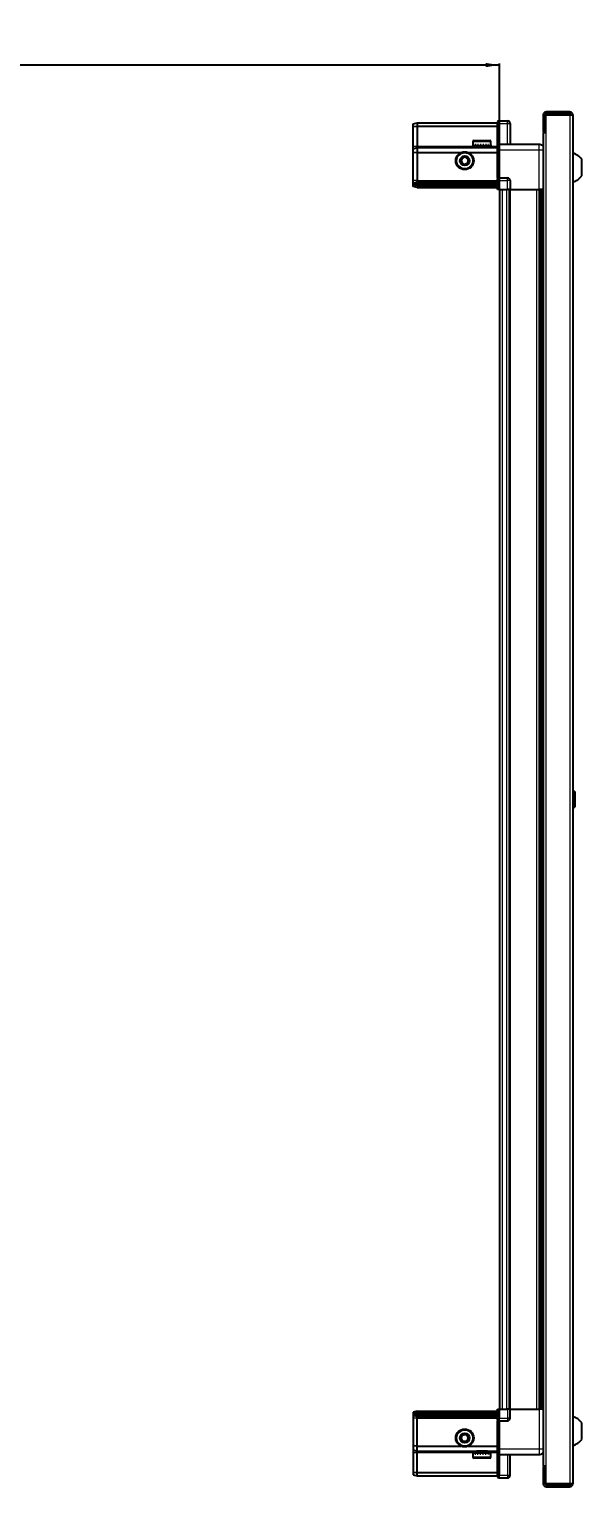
# Model space of a CAD drawing. Header units: millimetres. Extents: x 877 to 3538, y -534 to 1822.
# Drawn here: x 2321 to 2722, y 649 to 1708 of the extents above; entities that cross this region are included whole.
import ezdxf

# ---------------------------------------------------------------- set-up
doc = ezdxf.new("R2010")
doc.units = ezdxf.units.MM
doc.layers.add('FORMAT', color=7, linetype='Continuous')
doc.styles.add('SLDTEXTSTYLE0', font='TXT', dxfattribs={"width": 0.75})
doc.dimstyles.new('SLDDIMSTYLE0', dxfattribs={"dimtxt": 20, "dimasz": 10, "dimexe": 0, "dimexo": 0.0625, "dimgap": 5, "dimtad": 2, "dimdec": 1, "dimrnd": 1e-09, "dimzin": 12, "dimdsep": 46, "dimtxsty": 'SLDTEXTSTYLE0', "dimsah": 1, "dimcen": 0.09, "dimadec": 0, "dimazin": 3, "dimtfac": 1, "dimtofl": 0, "dimtmove": 0, "dimatfit": 3, "dimfxl": 0, "dimfrac": 2, "dimtolj": 1, "dimtzin": 12, "dimarcsym": 0})

# ---------------------------------------------------------------- blocks, each defined once
blk = doc.blocks.new('_D_5')
at = {"layer": 'FORMAT'}
for p, q in [((1762.2, 1591.2), (1762.2, 1682.7)), ((1762.2, 1681.7), (2662.2, 1681.7)), ((2662.2, 1591.2), (2662.2, 1682.7))]:
    blk.add_line(p, q, dxfattribs=at)
for points in [[(1762.2, 1681.7), (1772.2, 1680.1), (1772.2, 1683.2)], [(2662.2, 1681.7), (2652.2, 1683.2), (2652.2, 1680.1)]]:
    blk.add_solid(points, dxfattribs=at)
at = {"layer": 'FORMAT', "insert": (2190, 1707.4), "char_height": 20, "attachment_point": 1, "style": 'SLDTEXTSTYLE0'}
blk.add_mtext('900', dxfattribs=at)

msp = doc.modelspace()

# ---------------------------------------------------------------- linework, layer by layer
at = {"color": 7, "linetype": 'Continuous', "lineweight": 25}
for p, q in [((2694.05, 1645.56), (2694.05, 1633.16)), ((2695.55, 1645.56), (2695.55, 1633.16)), ((2696.05, 1632.66), (2696.05, 1645.56)), ((2696.05, 1645.56), (2713.45, 1645.56)), ((2713.45, 1647.66), (2696.15, 1647.66)), ((2713.45, 1646.16), (2696.15, 1646.16)), ((2713.45, 1646.16), (2713.45, 1647.66)), ((2713.45, 1645.56), (2715.55, 1645.56)), ((2715.55, 1645.56), (2715.55, 650.76)), ((2599.55, 1638.85), (2602.55, 1639.66)), ((2599.55, 1637), (2599.55, 1638.85)), ((2599.55, 1637), (2602.55, 1637.16)), ((2599.55, 1622.66), (2599.55, 1637)), ((2602.55, 1639.66), (2602.55, 1637.16)), ((2602.55, 1639.66), (2660.85, 1639.66)), ((2602.55, 1637.16), (2602.55, 1622.66)), ((2602.55, 1637.16), (2660.85, 1637.16)), ((2661.71, 1641.16), (2660.85, 1640.66)), ((2661.71, 1641.16), (2660.85, 1640.66)), ((2660.85, 1640.66), (2660.85, 1639.16)), ((2660.85, 1624.36), (2660.85, 1639.16)), ((2662.05, 1641.16), (2661.71, 1641.16)), ((2662.05, 1641.16), (2661.71, 1641.16)), ((2662.05, 1639.16), (2662.05, 1641.16)), ((2662.05, 1641.16), (2662.05, 1641.16)), ((2662.05, 1641.16), (2668.05, 1641.16)), ((2662.05, 1639.16), (2662.05, 1624.36)), ((2670.05, 1639.16), (2670.05, 1624.16)), ((2693.95, 1632.66), (2693.95, 663.66)), ((2693.95, 1632.66), (2696.05, 1632.66)), ((2694.05, 1633.16), (2695.55, 1633.16)), ((2599.55, 1620.85), (2599.55, 1622.66)), ((2599.55, 1620.85), (2602.55, 1621.66)), ((2599.55, 1617.83), (2599.55, 1620.85)), ((2602.55, 1622.66), (2602.55, 1621.66)), ((2602.55, 1621.66), (2602.55, 1618.16)), ((2602.55, 1621.66), (2660.85, 1621.66)), ((2643.05, 1626.06), (2643.05, 1623.16)), ((2643.05, 1623.16), (2643.09, 1623.16)), ((2643.21, 1623.66), (2643.09, 1623.66)), ((2643.09, 1623.66), (2643.09, 1623.16)), ((2643.09, 1623.16), (2643.21, 1623.16)), ((2643.21, 1623.66), (2643.21, 1623.16)), ((2643.21, 1623.16), (2643.62, 1623.16)), ((2643.96, 1623.66), (2643.62, 1623.66)), ((2643.62, 1623.66), (2643.62, 1623.16)), ((2643.62, 1623.16), (2643.96, 1623.16)), ((2643.85, 1626.86), (2655.25, 1626.86)), ((2643.96, 1623.66), (2643.96, 1623.16)), ((2643.96, 1623.16), (2644.73, 1623.16)), ((2645.25, 1623.66), (2644.73, 1623.66)), ((2644.73, 1623.66), (2644.73, 1623.16)), ((2644.73, 1623.16), (2645.25, 1623.16)), ((2645.15, 1623.16), (2645.15, 1623.06)), ((2645.15, 1623.06), (2653.95, 1623.06)), ((2645.25, 1623.66), (2645.25, 1623.16)), ((2645.25, 1623.16), (2646.31, 1623.16)), ((2645.55, 1622.66), (2646.24, 1622.18)), ((2645.55, 1622.66), (2653.55, 1622.66)), ((2646.24, 1622.18), (2645.55, 1621.69)), ((2645.55, 1621.69), (2645.55, 1621.66)), ((2645.55, 1621.69), (2653.55, 1621.69)), ((2646.24, 1622.18), (2652.86, 1622.18)), ((2646.97, 1623.66), (2646.31, 1623.66)), ((2646.31, 1623.66), (2646.31, 1623.16)), ((2646.31, 1623.16), (2646.97, 1623.16)), ((2646.97, 1623.66), (2646.97, 1623.16)), ((2646.97, 1623.16), (2648.21, 1623.16)), ((2648.94, 1623.66), (2648.21, 1623.66)), ((2648.21, 1623.66), (2648.21, 1623.16)), ((2648.21, 1623.16), (2648.64, 1623.16)), ((2648.64, 1623.66), (2648.64, 1623.16)), ((2648.94, 1623.66), (2648.94, 1623.16)), ((2648.94, 1623.16), (2650.24, 1623.16)), ((2650.97, 1623.66), (2650.24, 1623.66)), ((2650.24, 1623.66), (2650.24, 1623.16)), ((2650.51, 1623.66), (2650.51, 1623.16)), ((2650.51, 1623.16), (2650.97, 1623.16)), ((2650.97, 1623.66), (2650.97, 1623.16)), ((2650.97, 1623.16), (2652.2, 1623.16)), ((2652.86, 1623.66), (2652.2, 1623.66)), ((2652.2, 1623.66), (2652.2, 1623.16)), ((2652.2, 1623.16), (2652.86, 1623.16)), ((2652.86, 1623.66), (2652.86, 1623.16)), ((2652.86, 1623.16), (2653.91, 1623.16)), ((2652.86, 1622.18), (2653.55, 1622.66)), ((2653.55, 1621.69), (2652.86, 1622.18)), ((2653.55, 1621.66), (2653.55, 1621.69)), ((2654.43, 1623.66), (2653.91, 1623.66)), ((2653.91, 1623.66), (2653.91, 1623.16)), ((2653.91, 1623.16), (2654.43, 1623.16)), ((2653.95, 1623.06), (2653.95, 1623.16)), ((2654.43, 1623.66), (2654.43, 1623.16)), ((2654.43, 1623.16), (2655.18, 1623.16)), ((2655.52, 1623.66), (2655.18, 1623.66)), ((2655.18, 1623.66), (2655.18, 1623.16)), ((2655.18, 1623.16), (2655.52, 1623.16)), ((2655.52, 1623.66), (2655.52, 1623.16)), ((2655.52, 1623.16), (2655.91, 1623.16)), ((2656.02, 1623.66), (2655.91, 1623.66)), ((2655.91, 1623.66), (2655.91, 1623.16)), ((2655.91, 1623.16), (2656.02, 1623.16)), ((2656.02, 1623.66), (2656.02, 1623.16)), ((2656.02, 1623.16), (2656.05, 1623.16)), ((2656.05, 1623.16), (2656.05, 1626.06)), ((2660.85, 1624.16), (2660.85, 1624.36)), ((2662.05, 1624.16), (2660.85, 1624.16)), ((2660.85, 1620.16), (2660.85, 1624.16)), ((2662.05, 1624.36), (2662.05, 1624.16)), ((2662.05, 1624.16), (2662.05, 1620.16)), ((2662.05, 1624.16), (2691.05, 1624.16)), ((2602.55, 1618.16), (2599.55, 1617.83)), ((2599.55, 1597.66), (2599.55, 1617.83)), ((2602.55, 1618.16), (2602.55, 1597.66)), ((2602.55, 1618.16), (2634.55, 1618.16)), ((2639.55, 1618.16), (2660.85, 1618.16)), ((2660.85, 1599.86), (2660.85, 1620.16)), ((2662.05, 1620.16), (2662.05, 1599.86)), ((2722.15, 1601.16), (2722.15, 1613.16)), ((2660.85, 1599.66), (2660.85, 1599.86)), ((2662.05, 1599.66), (2660.85, 1599.66)), ((2660.85, 1599.66), (2660.85, 1598.98)), ((2662.05, 1599.86), (2662.05, 1599.66)), ((2662.05, 1597.66), (2662.05, 1599.66)), ((2662.05, 1597.66), (2662.05, 1599.66)), ((2662.05, 1599.66), (2668.05, 1599.66)), ((2599.55, 1595.85), (2599.55, 1597.66)), ((2602.55, 1596.66), (2599.55, 1595.85)), ((2599.55, 1595.11), (2599.55, 1595.85)), ((2602.55, 1595.66), (2599.55, 1595.11)), ((2599.55, 1594.61), (2599.55, 1595.11)), ((2602.55, 1594.16), (2599.55, 1594.61)), ((2599.55, 1593.46), (2599.55, 1594.61)), ((2602.55, 1592.66), (2599.55, 1593.46)), ((2602.55, 1597.66), (2602.55, 1596.66)), ((2602.55, 1596.66), (2602.55, 1595.66)), ((2602.55, 1596.66), (2660.85, 1596.66)), ((2602.55, 1595.66), (2660.85, 1595.66)), ((2602.55, 1595.66), (2602.55, 1594.16)), ((2602.55, 1594.16), (2602.55, 1592.66)), ((2602.55, 1594.16), (2660.85, 1594.16)), ((2602.55, 1592.66), (2660.85, 1592.66)), ((2660.85, 1591.16), (2660.85, 1598.98)), ((2661.71, 1591.16), (2660.85, 1591.16)), ((2661.71, 1597.66), (2661.71, 1591.16)), ((2662.05, 1591.16), (2661.71, 1591.16)), ((2662.05, 1597.66), (2662.05, 1591.16)), ((2662.05, 1591.16), (2668.05, 1591.16)), ((2662.2, 1591.16), (2662.2, 705.16)), ((2670.05, 1591.16), (2668.05, 1591.16)), ((2669.4, 1591.16), (2669.4, 705.16)), ((2670.05, 1597.66), (2670.05, 1591.16)), ((2670.05, 1591.16), (2691.05, 1591.16)), ((2692.07, 705.16), (2692.07, 1591.16)), ((2692.11, 705.16), (2692.11, 1591.16)), ((2693.9, 1591.16), (2693.9, 705.16)), ((2716.53, 1153.94), (2715.55, 1152.96)), ((2717.05, 1153.94), (2716.53, 1153.94)), ((2716.53, 1153.94), (2716.53, 1142.37)), ((2717.05, 1153.94), (2717.05, 1142.37)), ((2715.55, 1143.36), (2716.53, 1142.37)), ((2716.53, 1142.37), (2717.05, 1142.37)), ((2602.55, 703.66), (2599.55, 702.85)), ((2599.55, 702.85), (2599.55, 701.7)), ((2602.55, 702.16), (2599.55, 701.7)), ((2599.55, 701.7), (2599.55, 701.2)), ((2602.55, 700.66), (2599.55, 701.2)), ((2599.55, 701.2), (2599.55, 700.46)), ((2602.55, 699.66), (2599.55, 700.46)), ((2599.55, 700.46), (2599.55, 698.66)), ((2602.55, 702.16), (2602.55, 703.66)), ((2602.55, 703.66), (2660.85, 703.66)), ((2602.55, 700.66), (2602.55, 702.16)), ((2602.55, 702.16), (2660.85, 702.16)), ((2602.55, 700.66), (2660.85, 700.66)), ((2602.55, 699.66), (2602.55, 700.66)), ((2602.55, 699.66), (2660.85, 699.66)), ((2602.55, 698.66), (2602.55, 699.66)), ((2660.85, 697.34), (2660.85, 705.16)), ((2660.85, 705.16), (2661.71, 705.16)), ((2661.71, 705.16), (2661.71, 705.16)), ((2661.71, 705.16), (2661.71, 698.66)), ((2662.05, 705.16), (2661.71, 705.16)), ((2662.05, 705.16), (2662.05, 698.66)), ((2662.05, 705.16), (2662.05, 705.16)), ((2662.05, 705.16), (2662.05, 698.66)), ((2662.05, 705.16), (2668.05, 705.16)), ((2670.05, 705.16), (2668.05, 705.16)), ((2670.05, 698.66), (2670.05, 705.16)), ((2670.05, 705.16), (2691.05, 705.16)), ((2599.55, 698.66), (2599.55, 678.49)), ((2602.55, 678.16), (2602.55, 698.66)), ((2660.85, 697.34), (2660.85, 696.66)), ((2662.05, 696.66), (2660.85, 696.66)), ((2660.85, 696.46), (2660.85, 696.66)), ((2660.85, 676.16), (2660.85, 696.46)), ((2662.05, 696.66), (2662.05, 698.66)), ((2662.05, 696.66), (2662.05, 696.46)), ((2662.05, 696.66), (2668.05, 696.66)), ((2662.05, 696.46), (2662.05, 676.16)), ((2722.15, 683.16), (2722.15, 695.16)), ((2602.55, 678.16), (2599.55, 678.49)), ((2599.55, 678.49), (2599.55, 675.46)), ((2602.55, 678.16), (2634.55, 678.16)), ((2602.55, 674.66), (2602.55, 678.16)), ((2639.55, 678.16), (2660.85, 678.16)), ((2599.55, 675.46), (2602.55, 674.66)), ((2599.55, 675.46), (2599.55, 673.66)), ((2599.55, 673.66), (2599.55, 659.31)), ((2602.55, 674.66), (2660.85, 674.66)), ((2602.55, 673.66), (2602.55, 674.66)), ((2602.55, 659.16), (2602.55, 673.66)), ((2643.05, 673.16), (2643.05, 670.26)), ((2643.07, 673.16), (2643.05, 673.16)), ((2643.07, 672.66), (2643.07, 673.16)), ((2643.16, 673.16), (2643.07, 673.16)), ((2643.07, 672.66), (2643.16, 672.66)), ((2643.16, 672.66), (2643.16, 673.16)), ((2643.54, 673.16), (2643.16, 673.16)), ((2643.54, 672.66), (2643.54, 673.16)), ((2643.86, 673.16), (2643.54, 673.16)), ((2643.54, 672.66), (2643.86, 672.66)), ((2655.25, 669.46), (2643.85, 669.46)), ((2643.86, 672.66), (2643.86, 673.16)), ((2644.59, 673.16), (2643.86, 673.16)), ((2644.59, 672.66), (2644.59, 673.16)), ((2645.1, 673.16), (2644.59, 673.16)), ((2644.59, 672.66), (2645.1, 672.66)), ((2645.1, 672.66), (2645.1, 673.16)), ((2646.14, 673.16), (2645.1, 673.16)), ((2645.15, 673.26), (2645.15, 673.16)), ((2653.95, 673.26), (2645.15, 673.26)), ((2645.55, 674.66), (2645.55, 674.63)), ((2645.55, 674.63), (2646.24, 674.14)), ((2653.55, 674.63), (2645.55, 674.63)), ((2646.24, 674.14), (2645.55, 673.66)), ((2653.55, 673.66), (2645.55, 673.66)), ((2646.14, 672.66), (2646.14, 673.16)), ((2646.79, 673.16), (2646.14, 673.16)), ((2646.14, 672.66), (2646.79, 672.66)), ((2652.86, 674.14), (2646.24, 674.14)), ((2646.79, 672.66), (2646.79, 673.16)), ((2648.01, 673.16), (2646.79, 673.16)), ((2648.01, 672.66), (2648.01, 673.16)), ((2648.51, 673.16), (2648.01, 673.16)), ((2648.01, 672.66), (2648.74, 672.66)), ((2648.51, 672.66), (2648.51, 673.16)), ((2648.74, 672.66), (2648.74, 673.16)), ((2650.04, 673.16), (2648.74, 673.16)), ((2650.04, 672.66), (2650.04, 673.16)), ((2650.04, 672.66), (2650.77, 672.66)), ((2650.38, 672.66), (2650.38, 673.16)), ((2650.77, 673.16), (2650.38, 673.16)), ((2650.77, 672.66), (2650.77, 673.16)), ((2652.02, 673.16), (2650.77, 673.16)), ((2652.02, 672.66), (2652.02, 673.16)), ((2652.69, 673.16), (2652.02, 673.16)), ((2652.02, 672.66), (2652.69, 672.66)), ((2652.69, 672.66), (2652.69, 673.16)), ((2653.76, 673.16), (2652.69, 673.16)), ((2652.86, 674.14), (2653.55, 674.63)), ((2653.55, 673.66), (2652.86, 674.14)), ((2653.55, 674.63), (2653.55, 674.66)), ((2653.76, 672.66), (2653.76, 673.16)), ((2654.29, 673.16), (2653.76, 673.16)), ((2653.76, 672.66), (2654.29, 672.66)), ((2653.95, 673.16), (2653.95, 673.26)), ((2654.29, 672.66), (2654.29, 673.16)), ((2655.08, 673.16), (2654.29, 673.16)), ((2655.08, 672.66), (2655.08, 673.16)), ((2655.43, 673.16), (2655.08, 673.16)), ((2655.08, 672.66), (2655.43, 672.66)), ((2655.43, 672.66), (2655.43, 673.16)), ((2655.86, 673.16), (2655.43, 673.16)), ((2655.86, 672.66), (2655.86, 673.16)), ((2656, 673.16), (2655.86, 673.16)), ((2655.86, 672.66), (2656, 672.66)), ((2656, 672.66), (2656, 673.16)), ((2656.05, 673.16), (2656, 673.16)), ((2656.05, 670.26), (2656.05, 673.16)), ((2660.85, 672.16), (2660.85, 676.16)), ((2662.05, 672.16), (2660.85, 672.16)), ((2660.85, 671.96), (2660.85, 672.16)), ((2660.85, 657.16), (2660.85, 671.96)), ((2662.05, 676.16), (2662.05, 672.16)), ((2662.05, 672.16), (2662.05, 671.96)), ((2662.05, 672.16), (2691.05, 672.16)), ((2662.05, 671.96), (2662.05, 657.16)), ((2662.05, 671.96), (2662.05, 657.16)), ((2670.05, 657.16), (2670.05, 672.16)), ((2599.55, 659.31), (2602.55, 659.16)), ((2599.55, 659.31), (2599.55, 657.46)), ((2599.55, 657.46), (2602.55, 656.66)), ((2602.55, 659.16), (2660.85, 659.16)), ((2602.55, 656.66), (2602.55, 659.16)), ((2602.55, 656.66), (2660.85, 656.66)), ((2660.85, 657.16), (2660.85, 655.66)), ((2662.05, 655.16), (2662.05, 657.16)), ((2696.05, 663.66), (2693.95, 663.66)), ((2694.05, 663.16), (2694.05, 650.76)), ((2694.05, 663.16), (2695.55, 663.16)), ((2695.55, 663.16), (2695.55, 650.76)), ((2696.05, 650.76), (2696.05, 663.66)), ((2660.85, 655.66), (2661.71, 655.16)), ((2662.05, 655.16), (2661.71, 655.16)), ((2662.05, 655.16), (2668.05, 655.16)), ((2713.45, 650.76), (2696.05, 650.76)), ((2696.15, 650.16), (2713.45, 650.16)), ((2696.15, 648.66), (2713.45, 648.66)), ((2715.55, 650.76), (2713.45, 650.76)), ((2713.45, 650.16), (2713.45, 648.66))]:
    msp.add_line(p, q, dxfattribs=at)
at = {"color": 8, "linetype": 'Continuous', "lineweight": 18}
for p, q in [((2695.55, 1645.56), (2694.05, 1645.56)), ((2696.15, 1646.16), (2696.15, 1647.66)), ((2713.45, 1645.56), (2713.45, 650.76)), ((2662.05, 1639.16), (2660.85, 1639.16)), ((2662.05, 1639.16), (2668.05, 1639.16)), ((2668.05, 1639.16), (2668.05, 1641.16)), ((2668.05, 1639.16), (2670.05, 1639.16)), ((2668.05, 1624.16), (2668.05, 1639.16)), ((2696.05, 1632.66), (2696.05, 663.66)), ((2599.55, 1622.66), (2602.55, 1622.66)), ((2602.55, 1622.66), (2645.55, 1622.66)), ((2643.05, 1626.06), (2656.05, 1626.06)), ((2653.55, 1622.66), (2660.85, 1622.66)), ((2660.85, 1624.36), (2662.05, 1624.36)), ((2662.05, 1620.16), (2660.85, 1620.16)), ((2662.05, 1620.16), (2691.05, 1620.16)), ((2691.05, 1591.16), (2691.05, 1620.16)), ((2660.85, 1599.86), (2662.05, 1599.86)), ((2668.05, 1597.66), (2668.05, 1599.66)), ((2602.55, 1597.66), (2599.55, 1597.66)), ((2602.55, 1597.66), (2660.85, 1597.66)), ((2662.05, 1597.66), (2661.71, 1597.66)), ((2662.05, 1597.66), (2668.05, 1597.66)), ((2664.2, 1591.16), (2664.2, 705.16)), ((2667.4, 1591.16), (2667.4, 705.16)), ((2668.05, 1591.16), (2668.05, 1597.66)), ((2670.05, 1597.66), (2668.05, 1597.66)), ((2670.05, 1591.16), (2670.05, 705.16)), ((2689.45, 705.16), (2689.45, 1591.16)), ((2690.86, 1591.16), (2690.86, 705.16)), ((2693.31, 705.16), (2693.31, 1591.16)), ((2662.05, 705.16), (2661.71, 705.16)), ((2668.05, 705.16), (2668.05, 698.66)), ((2691.05, 705.16), (2691.05, 676.16)), ((2602.55, 698.66), (2599.55, 698.66)), ((2602.55, 698.66), (2660.85, 698.66)), ((2662.05, 696.46), (2660.85, 696.46)), ((2662.05, 698.66), (2661.71, 698.66)), ((2662.05, 698.66), (2668.05, 698.66)), ((2670.05, 698.66), (2668.05, 698.66)), ((2668.05, 698.66), (2668.05, 696.66)), ((2599.55, 673.66), (2602.55, 673.66)), ((2602.55, 673.66), (2645.55, 673.66)), ((2656.05, 670.26), (2643.05, 670.26)), ((2653.55, 673.66), (2660.85, 673.66)), ((2662.05, 676.16), (2660.85, 676.16)), ((2662.05, 671.96), (2660.85, 671.96)), ((2662.05, 676.16), (2691.05, 676.16)), ((2668.05, 672.16), (2668.05, 657.16)), ((2662.05, 657.16), (2660.85, 657.16)), ((2662.05, 657.16), (2668.05, 657.16)), ((2668.05, 657.16), (2670.05, 657.16)), ((2668.05, 657.16), (2668.05, 655.16)), ((2695.55, 650.76), (2694.05, 650.76)), ((2696.15, 650.16), (2696.15, 648.66))]:
    msp.add_line(p, q, dxfattribs=at)
at = {"color": 7, "linetype": 'Continuous', "lineweight": 25}
for centre, radius in [((2637.05, 1612.16), 6.5), ((2637.05, 1612.16), 3.46), ((2637.05, 684.16), 6.5), ((2637.05, 684.16), 3.46)]:
    msp.add_circle(centre, radius, dxfattribs=at)
at = {"color": 8, "linetype": 'Continuous', "lineweight": 18}
for centre in [(2637.05, 1612.16), (2637.05, 684.16)]:
    msp.add_circle(centre, 5.7, dxfattribs=at)
at = {"color": 7, "linetype": 'Continuous', "lineweight": 25}
for centre, radius, start, end in [((2696.15, 1645.56), 2.1, 90, 180), ((2696.15, 1645.56), 0.6, 90, 180), ((2713.45, 1645.56), 2.1, 360, 90), ((2713.45, 1645.56), 0.6, 360, 90), ((2668.05, 1639.16), 2, 360, 90), ((2643.85, 1626.06), 0.8, 90, 180), ((2645.15, 1622.66), 0.4, 0, 90), ((2653.95, 1622.66), 0.4, 90, 180), ((2655.25, 1626.06), 0.8, 0, 90), ((2637.05, 1612.16), 2.5, 120.74103, 180.74103), ((2637.05, 1612.16), 2.5, 180.74103, 240.74103), ((2637.05, 1612.16), 2.5, 60.74103, 120.74103), ((2637.05, 1612.16), 2.5, 240.74103, 300.74103), ((2637.05, 1612.16), 2.5, 0.74103, 60.74103), ((2637.05, 1612.16), 2.5, 300.74103, 0.74103), ((2712.52, 1606.13), 11.91, 36.1266, 75.29965), ((2668.05, 1597.66), 2, 0, 90), ((2712.52, 1608.18), 11.91, 284.70035, 323.8734), ((2712.52, 688.13), 11.91, 36.1266, 75.29965), ((2668.05, 698.66), 2, 270, 0), ((2637.05, 684.16), 2.5, 155.91157, 215.91157), ((2637.05, 684.16), 2.5, 95.91157, 155.91157), ((2637.05, 684.16), 2.5, 215.91157, 275.91157), ((2637.05, 684.16), 2.5, 35.91157, 95.91157), ((2637.05, 684.16), 2.5, 275.91157, 335.91157), ((2637.05, 684.16), 2.5, 335.91157, 35.91157), ((2712.52, 690.18), 11.91, 284.70035, 323.8734), ((2643.85, 670.26), 0.8, 180, 270), ((2645.15, 673.66), 0.4, 270, 0), ((2653.95, 673.66), 0.4, 180, 270), ((2655.25, 670.26), 0.8, 270, 0), ((2668.05, 657.16), 2, 270, 0), ((2696.15, 650.76), 2.1, 180, 270), ((2696.15, 650.76), 0.6, 180, 270), ((2713.45, 650.76), 2.1, 270, 0), ((2713.45, 650.76), 0.6, 270, 0)]:
    msp.add_arc(centre, radius, start, end, dxfattribs=at)
for centre, start_param, end_param in [((2658.25, 1597.66), 0, 0.7227342), ((2658.25, 698.66), 5.5604511, 6.2831853)]:
    msp.add_ellipse(centre, major_axis=(3.46, 0), ratio=0.5773503, start_param=start_param, end_param=end_param, dxfattribs=at)
for points, knots in [([(2691.05, 1624.16), (2691.49, 1624.11), (2692.17, 1624.04), (2692.98, 1623.6), (2693.53, 1623.17), (2693.81, 1622.79), (2693.95, 1622.61)], [0, 0, 0, 0, 0.3842982, 0.5911726, 0.8024372, 1, 1, 1, 1]), ([(2634.53, 1613.57), (2634.97, 1613.83), (2635.8, 1614.33), (2636.63, 1614.82), (2637.01, 1615.05)], [0, 0, 0, 0, 0.5346859, 1, 1, 1, 1]), ([(2634.57, 1610.68), (2634.57, 1610.81), (2634.56, 1611.41), (2634.54, 1612.4), (2634.53, 1613.22), (2634.53, 1613.57)], [0, 0, 0, 0, 0.1331247, 0.6370994, 1, 1, 1, 1]), ([(2637.09, 1609.27), (2636.64, 1609.52), (2635.79, 1610), (2634.96, 1610.46), (2634.57, 1610.68)], [0, 0, 0, 0, 0.5346859, 1, 1, 1, 1]), ([(2637.01, 1615.05), (2637.46, 1614.79), (2638.3, 1614.32), (2639.14, 1613.85), (2639.53, 1613.63)], [0, 0, 0, 0, 0.5346859, 1, 1, 1, 1]), ([(2639.57, 1610.75), (2639.12, 1610.48), (2638.29, 1609.99), (2637.47, 1609.5), (2637.09, 1609.27)], [0, 0, 0, 0, 0.5346859, 1, 1, 1, 1]), ([(2639.53, 1613.63), (2639.53, 1613.29), (2639.54, 1612.47), (2639.56, 1611.47), (2639.57, 1610.87), (2639.57, 1610.75)], [0, 0, 0, 0, 0.3629006, 0.8668753, 1, 1, 1, 1]), ([(2693.9, 1591.16), (2693.86, 1591.16), (2693.64, 1591.16), (2692.92, 1591.16), (2691.96, 1591.16), (2691.31, 1591.16), (2691.05, 1591.16)], [0, 0, 0, 0, 0.0717073, 0.4209791, 0.7702508, 1, 1, 1, 1]), ([(2693.9, 705.16), (2693.86, 705.16), (2693.64, 705.16), (2692.92, 705.16), (2691.96, 705.16), (2691.31, 705.16), (2691.05, 705.16)], [0, 0, 0, 0, 0.0717073, 0.4209791, 0.7702508, 1, 1, 1, 1]), ([(2634.18, 683.86), (2634.39, 684.33), (2634.78, 685.21), (2635.17, 686.09), (2635.36, 686.5)], [0, 0, 0, 0, 0.53468586, 1, 1, 1, 1]), ([(2635.87, 681.52), (2635.57, 681.94), (2635, 682.72), (2634.44, 683.5), (2634.18, 683.86)], [0, 0, 0, 0, 0.5346859, 1, 1, 1, 1]), ([(2635.36, 686.5), (2635.7, 686.53), (2636.52, 686.62), (2637.51, 686.72), (2638.1, 686.78), (2638.23, 686.79)], [0, 0, 0, 0, 0.3629006, 0.8668753, 1, 1, 1, 1]), ([(2638.74, 681.82), (2638.62, 681.81), (2638.02, 681.75), (2637.03, 681.64), (2636.21, 681.56), (2635.87, 681.52)], [0, 0, 0, 0, 0.13312467, 0.63709944, 1, 1, 1, 1]), ([(2638.23, 686.79), (2638.53, 686.38), (2639.09, 685.6), (2639.66, 684.82), (2639.92, 684.46)], [0, 0, 0, 0, 0.5346859, 1, 1, 1, 1]), ([(2639.92, 684.46), (2639.71, 683.99), (2639.32, 683.1), (2638.92, 682.23), (2638.74, 681.82)], [0, 0, 0, 0, 0.5346859, 1, 1, 1, 1]), ([(2691.05, 672.16), (2691.49, 672.21), (2692.17, 672.28), (2692.98, 672.71), (2693.53, 673.15), (2693.81, 673.53), (2693.95, 673.71)], [0, 0, 0, 0, 0.3842982, 0.5911726, 0.8024372, 1, 1, 1, 1])]:
    msp.add_open_spline(points, degree=3, knots=knots, dxfattribs=at)
at = {"color": 8, "linetype": 'Continuous', "lineweight": 18}
for points in [[(2691.05, 1620.16), (2691.05, 1620.68), (2691.05, 1621.73), (2691.05, 1623.05), (2691.05, 1623.98), (2691.05, 1624.1), (2691.05, 1624.16)], [(2691.05, 676.16), (2691.05, 675.63), (2691.05, 674.59), (2691.05, 673.26), (2691.05, 672.34), (2691.05, 672.22), (2691.05, 672.16)]]:
    msp.add_open_spline(points, degree=3, dxfattribs=at)
for points in [[(2691.05, 1620.16), (2691.49, 1620.16), (2692.17, 1620.16), (2692.98, 1620.16), (2693.53, 1620.16), (2693.81, 1620.16), (2693.95, 1620.16)], [(2691.05, 676.16), (2691.49, 676.16), (2692.17, 676.16), (2692.98, 676.16), (2693.53, 676.16), (2693.81, 676.16), (2693.95, 676.16)]]:
    msp.add_open_spline(points, degree=3, knots=[0, 0, 0, 0, 0.3842982, 0.5911726, 0.8024372, 1, 1, 1, 1], dxfattribs=at)

# ---------------------------------------------------------------- dimensions: what is measured, and where the dimension line sits
at = {"layer": 'FORMAT'}
dim = msp.add_linear_dim(base=(2662.2, 1681.66), p1=(1762.2, 1591.16), p2=(2662.2, 1591.16), angle=0, dimstyle='SLDDIMSTYLE0', dxfattribs=at)
dim.commit()
dim.dimension.update_dxf_attribs({"geometry": '_D_5', "text_midpoint": (2212.2, 1681.66), "dimtype": 160})

doc.saveas('drawing.dxf')
